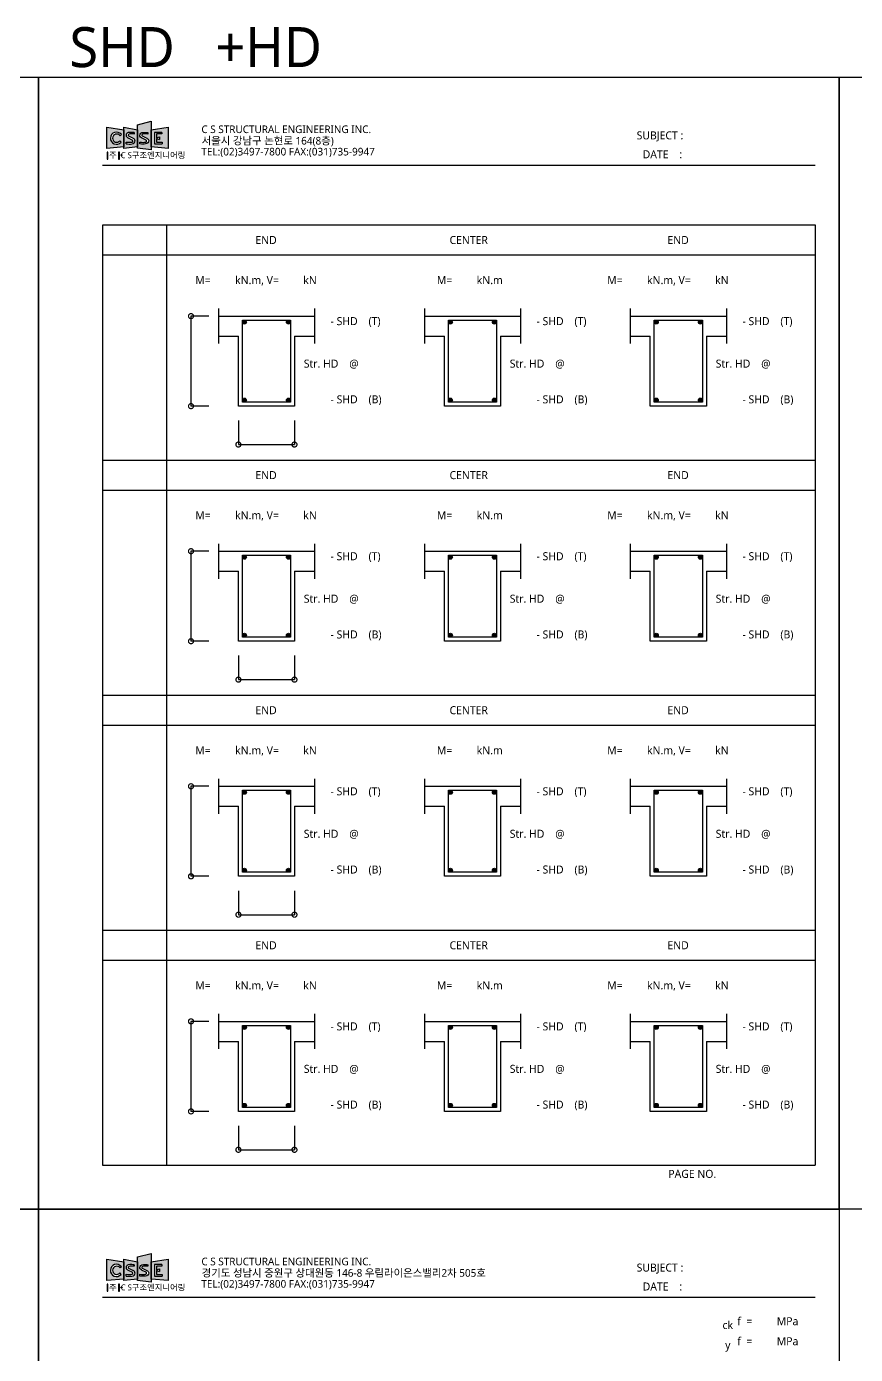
# Model space of a CAD drawing. Extents: x 62919 to 87660, y 70087 to 107139.
# Drawn here: x 70861 to 75003, y 80679 to 87316 of the extents above; entities that cross this region are included whole.
import ezdxf
from ezdxf.enums import TextEntityAlignment as Align

# ---------------------------------------------------------------- set-up
doc = ezdxf.new("R2010")
doc.units = 0
doc.header["$LTSCALE"] = 50
doc.header["$MEASUREMENT"] = 0
doc.header["$PDMODE"] = 3
doc.layers.get('0').update_dxf_attribs({"linetype": 'CONTINUOUS'})
doc.layers.get('DEFPOINTS').update_dxf_attribs({"color": 156, "linetype": 'CONTINUOUS'})
for name, color, linetype in [('2', 2, 'CONTINUOUS'), ('DIM', 7, 'CONTINUOUS'), ('H', 9, 'CONTINUOUS'), ('TEXT', 3, 'CONTINUOUS')]:
    doc.layers.add(name, color=color, linetype=linetype)
doc.styles.add('12', font='malgun.ttf')
doc.styles.get("Standard").update_dxf_attribs({"font": ''})
doc.styles.add('울릉도L', font='malgun.ttf')
doc.styles.get('Standard').set_extended_font_data('Hancom Gothic')
doc.dimstyles.get("Standard").update_dxf_attribs({"dimtxt": 40, "dimasz": 50, "dimexe": 0.18, "dimexo": 0.0625, "dimgap": 20, "dimtad": 1, "dimdec": 0, "dimzin": 0, "dimdsep": 46, "dimtxsty": 'Standard', "dimblk1": 'DOTSMALL', "dimblk2": 'DOTSMALL', "dimsah": 1, "dimcen": 0.09, "dimclrd": 7, "dimclre": 7, "dimclrt": 7, "dimadec": 0, "dimazin": 0, "dimtfac": 1, "dimtdec": 4, "dimtofl": 0, "dimtmove": 0, "dimatfit": 3, "dimldrblk": 'DOTSMALL', "dimfxl": 1, "dimtolj": 1, "dimtzin": 0, "dimarcsym": 0})

# ---------------------------------------------------------------- blocks, each defined once
blk = doc.blocks.new('_DOTSMALL')
at = {"color": 0, "linetype": 'ByBlock', "const_width": 0.5}
blk.add_lwpolyline([(-0.0625, 0, 1), (0.0625, 0, 1)], format="xyb", close=True, dxfattribs=at)
blk = doc.blocks.new('*D11')
at = {"layer": 'DEFPOINTS', "color": 0, "transparency": 16777216}
for p in [(71920.1, 85347.2), (72200.1, 85347.2), (72200.1, 85227.3)]:
    blk.add_point(p, dxfattribs=at)
at = {"layer": 'DIM', "color": 7, "lineweight": -2, "transparency": 16777216}
for p, q in [((71920.1, 85347.1), (71920.1, 85227.1)), ((72200.1, 85347.1), (72200.1, 85227.1)), ((71920.1, 85227.3), (72200.1, 85227.3))]:
    blk.add_line(p, q, dxfattribs=at)
at = {"layer": 'DIM', "color": 7, "lineweight": -2, "transparency": 16777216, "xscale": 50, "yscale": 50, "zscale": 50, "rotation": 180}
blk.add_blockref('_DOTSMALL', (71920.1, 85227.3), dxfattribs=at)
at = {"layer": 'DIM', "color": 7, "lineweight": -2, "transparency": 16777216, "xscale": 50, "yscale": 50, "zscale": 50}
blk.add_blockref('_DOTSMALL', (72200.1, 85227.3), dxfattribs=at)
blk = doc.blocks.new('*D12')
at = {"layer": 'DEFPOINTS', "color": 0, "transparency": 16777216}
for p in [(71683.1, 85869.2), (71773, 85869.2), (71773, 85419.2)]:
    blk.add_point(p, dxfattribs=at)
at = {"layer": 'DIM', "color": 7, "lineweight": -2, "transparency": 16777216}
for p, q in [((71772.9, 85869.2), (71682.9, 85869.2)), ((71683.1, 85419.2), (71683.1, 85869.2)), ((71772.9, 85419.2), (71682.9, 85419.2))]:
    blk.add_line(p, q, dxfattribs=at)
at = {"layer": 'DIM', "color": 7, "lineweight": -2, "transparency": 16777216, "xscale": 50, "yscale": 50, "zscale": 50}
for p, rotation in [((71683.1, 85869.2), 90), ((71683.1, 85419.2), 270)]:
    blk.add_blockref('_DOTSMALL', p, dxfattribs=dict(at, rotation=rotation))
blk = doc.blocks.new('*D13')
at = {"layer": 'DEFPOINTS', "color": 0, "transparency": 16777216}
for p in [(71683.1, 84694.2), (71773, 84694.2), (71773, 84244.2)]:
    blk.add_point(p, dxfattribs=at)
at = {"layer": 'DIM', "color": 7, "lineweight": -2, "transparency": 16777216}
for p, q in [((71772.9, 84694.2), (71682.9, 84694.2)), ((71683.1, 84244.2), (71683.1, 84694.2)), ((71772.9, 84244.2), (71682.9, 84244.2))]:
    blk.add_line(p, q, dxfattribs=at)
at = {"layer": 'DIM', "color": 7, "lineweight": -2, "transparency": 16777216, "xscale": 50, "yscale": 50, "zscale": 50}
for p, rotation in [((71683.1, 84694.2), 90), ((71683.1, 84244.2), 270)]:
    blk.add_blockref('_DOTSMALL', p, dxfattribs=dict(at, rotation=rotation))
blk = doc.blocks.new('*D14')
at = {"layer": 'DEFPOINTS', "color": 0, "transparency": 16777216}
for p in [(71920.1, 84172.2), (72200.1, 84172.2), (72200.1, 84052.3)]:
    blk.add_point(p, dxfattribs=at)
at = {"layer": 'DIM', "color": 7, "lineweight": -2, "transparency": 16777216}
for p, q in [((71920.1, 84172.1), (71920.1, 84052.1)), ((72200.1, 84172.1), (72200.1, 84052.1)), ((71920.1, 84052.3), (72200.1, 84052.3))]:
    blk.add_line(p, q, dxfattribs=at)
at = {"layer": 'DIM', "color": 7, "lineweight": -2, "transparency": 16777216, "xscale": 50, "yscale": 50, "zscale": 50, "rotation": 180}
blk.add_blockref('_DOTSMALL', (71920.1, 84052.3), dxfattribs=at)
at = {"layer": 'DIM', "color": 7, "lineweight": -2, "transparency": 16777216, "xscale": 50, "yscale": 50, "zscale": 50}
blk.add_blockref('_DOTSMALL', (72200.1, 84052.3), dxfattribs=at)
blk = doc.blocks.new('*D15')
at = {"layer": 'DEFPOINTS', "color": 0, "transparency": 16777216}
for p in [(71920.1, 82997.2), (72200.1, 82997.2), (72200.1, 82877.3)]:
    blk.add_point(p, dxfattribs=at)
at = {"layer": 'DIM', "color": 7, "lineweight": -2, "transparency": 16777216}
for p, q in [((71920.1, 82997.1), (71920.1, 82877.1)), ((72200.1, 82997.1), (72200.1, 82877.1)), ((71920.1, 82877.3), (72200.1, 82877.3))]:
    blk.add_line(p, q, dxfattribs=at)
at = {"layer": 'DIM', "color": 7, "lineweight": -2, "transparency": 16777216, "xscale": 50, "yscale": 50, "zscale": 50, "rotation": 180}
blk.add_blockref('_DOTSMALL', (71920.1, 82877.3), dxfattribs=at)
at = {"layer": 'DIM', "color": 7, "lineweight": -2, "transparency": 16777216, "xscale": 50, "yscale": 50, "zscale": 50}
blk.add_blockref('_DOTSMALL', (72200.1, 82877.3), dxfattribs=at)
blk = doc.blocks.new('*D16')
at = {"layer": 'DEFPOINTS', "color": 0, "transparency": 16777216}
for p in [(71920.1, 81822.2), (72200.1, 81822.2), (72200.1, 81702.3)]:
    blk.add_point(p, dxfattribs=at)
at = {"layer": 'DIM', "color": 7, "lineweight": -2, "transparency": 16777216}
for p, q in [((71920.1, 81822.1), (71920.1, 81702.1)), ((72200.1, 81822.1), (72200.1, 81702.1)), ((71920.1, 81702.3), (72200.1, 81702.3))]:
    blk.add_line(p, q, dxfattribs=at)
at = {"layer": 'DIM', "color": 7, "lineweight": -2, "transparency": 16777216, "xscale": 50, "yscale": 50, "zscale": 50, "rotation": 180}
blk.add_blockref('_DOTSMALL', (71920.1, 81702.3), dxfattribs=at)
at = {"layer": 'DIM', "color": 7, "lineweight": -2, "transparency": 16777216, "xscale": 50, "yscale": 50, "zscale": 50}
blk.add_blockref('_DOTSMALL', (72200.1, 81702.3), dxfattribs=at)
blk = doc.blocks.new('*D17')
at = {"layer": 'DEFPOINTS', "color": 0, "transparency": 16777216}
for p in [(71683.1, 82344.2), (71773, 82344.2), (71773, 81894.2)]:
    blk.add_point(p, dxfattribs=at)
at = {"layer": 'DIM', "color": 7, "lineweight": -2, "transparency": 16777216}
for p, q in [((71772.9, 82344.2), (71682.9, 82344.2)), ((71683.1, 81894.2), (71683.1, 82344.2)), ((71772.9, 81894.2), (71682.9, 81894.2))]:
    blk.add_line(p, q, dxfattribs=at)
at = {"layer": 'DIM', "color": 7, "lineweight": -2, "transparency": 16777216, "xscale": 50, "yscale": 50, "zscale": 50}
for p, rotation in [((71683.1, 82344.2), 90), ((71683.1, 81894.2), 270)]:
    blk.add_blockref('_DOTSMALL', p, dxfattribs=dict(at, rotation=rotation))
blk = doc.blocks.new('*D18')
at = {"layer": 'DEFPOINTS', "color": 0, "transparency": 16777216}
for p in [(71683.1, 83519.2), (71773, 83519.2), (71773, 83069.2)]:
    blk.add_point(p, dxfattribs=at)
at = {"layer": 'DIM', "color": 7, "lineweight": -2, "transparency": 16777216}
for p, q in [((71772.9, 83519.2), (71682.9, 83519.2)), ((71683.1, 83069.2), (71683.1, 83519.2)), ((71772.9, 83069.2), (71682.9, 83069.2))]:
    blk.add_line(p, q, dxfattribs=at)
at = {"layer": 'DIM', "color": 7, "lineweight": -2, "transparency": 16777216, "xscale": 50, "yscale": 50, "zscale": 50}
for p, rotation in [((71683.1, 83519.2), 90), ((71683.1, 83069.2), 270)]:
    blk.add_blockref('_DOTSMALL', p, dxfattribs=dict(at, rotation=rotation))

msp = doc.modelspace()

# ---------------------------------------------------------------- hatches: boundary and pattern name
h = msp.add_hatch(color=256)
h.paths.add_polyline_path([(71347.2, 86800.9), (71262.5, 86814), (71262.5, 86707.3), (71347.2, 86715.2)])
h.paths.add_polyline_path([(71335, 86776.9, 2.814949), (71333.8, 86738.5), (71327.9, 86745.9, -2.948244), (71328.5, 86770.9)], flags=16)
h = msp.add_hatch(color=156)
h.paths.add_polyline_path([(71415.7, 86800.9), (71347.2, 86814), (71347.2, 86707.3), (71415.7, 86715.2)])
h.paths.add_polyline_path([(71387.7, 86729.7, 0.375196), (71403.3, 86746.3, 0.23206), (71394.7, 86757.9), (71371.3, 86769.9, -0.621378), (71372.3, 86778.5, -0.086582), (71381.1, 86780.2, -0.013881), (71399.4, 86779.4), (71399.4, 86786.9, 0.011548), (71376.7, 86787.6, 0.168477), (71363.3, 86782.9, 0.234186), (71358.8, 86773.9, 0.000003), (71358.8, 86773.9, 0.004726), (71358.8, 86773.6, 0.255382), (71362.5, 86764.4, 0.06014), (71371.4, 86757.9), (71389.8, 86749, -0.288527), (71392.7, 86744.5, -0.348562), (71388.6, 86738.9, -0.069121), (71375.3, 86737.8, -0.055516), (71359.5, 86739.2), (71359.5, 86730.1, 0.049399)], flags=16)
h = msp.add_hatch(color=256)
h.paths.add_polyline_path([(71484.5, 86843.4), (71415.7, 86825.7), (71415.7, 86708.2), (71484.5, 86700.3)])
h.paths.add_polyline_path([(71467.9, 86786.9), (71467.9, 86779.4, 0.013881), (71449.6, 86780.2, 0.08874), (71440.6, 86778.4, 0.605403), (71439.8, 86769.9), (71463.1, 86757.9, -0.23219), (71471.8, 86746.3, -0.384597), (71455.6, 86729.7, -0.048404), (71428, 86730.1), (71428, 86739.2, 0.055516), (71443.8, 86737.8, 0.069121), (71457.1, 86738.9, 0.348562), (71461.1, 86744.5, 0.283388), (71458.4, 86749), (71439.8, 86757.9, -0.06014), (71430.9, 86764.4, -0.255382), (71427.3, 86773.6, -0.23918), (71431.8, 86782.9, -0.17187), (71445.5, 86787.6, -0.011402)], flags=16)
h = msp.add_hatch(color=156)
h.paths.add_polyline_path([(71569.8, 86707.3), (71569.8, 86814), (71484.5, 86800.9), (71484.5, 86715.2)])
h.paths.add_polyline_path([(71501.1, 86730.2), (71501.1, 86787.4), (71537.7, 86787.4), (71537.7, 86780.4), (71509.9, 86780.4), (71509.9, 86760.6), (71526.2, 86765.5), (71526.2, 86752.6), (71509.9, 86757.6), (71509.9, 86738.5), (71539.6, 86738.5), (71539.6, 86730.2)], flags=16)
h = msp.add_hatch(color=256)
h.paths.add_polyline_path([(71484.5, 81184.3), (71415.7, 81166.6), (71415.7, 81049.1), (71484.5, 81041.3)])
h.paths.add_polyline_path([(71467.9, 81127.9), (71467.9, 81120.3, 0.013881), (71449.6, 81121.1, 0.08874), (71440.6, 81119.3, 0.605403), (71439.8, 81110.9), (71463.1, 81098.9, -0.23219), (71471.8, 81087.2, -0.384597), (71455.6, 81070.6, -0.048404), (71428, 81071.1), (71428, 81080.2, 0.055516), (71443.8, 81078.8, 0.069121), (71457.1, 81079.9, 0.348562), (71461.1, 81085.5, 0.283388), (71458.4, 81089.9), (71439.8, 81098.9, -0.06014), (71430.9, 81105.4, -0.255382), (71427.3, 81114.6, -0.23918), (71431.8, 81123.9, -0.17187), (71445.5, 81128.5, -0.011402)], flags=16)
h = msp.add_hatch(color=256)
h.paths.add_polyline_path([(71347.2, 81141.9), (71262.5, 81154.9), (71262.5, 81048.2), (71347.2, 81056.2)])
h.paths.add_polyline_path([(71335, 81117.8, 2.814949), (71333.8, 81079.4), (71327.9, 81086.9, -2.948244), (71328.5, 81111.9)], flags=16)
h = msp.add_hatch(color=156)
h.paths.add_polyline_path([(71415.7, 81141.9), (71347.2, 81154.9), (71347.2, 81048.2), (71415.7, 81056.2)])
h.paths.add_polyline_path([(71387.7, 81070.7, 0.375196), (71403.3, 81087.2, 0.23206), (71394.7, 81098.8), (71371.3, 81110.9, -0.621378), (71372.3, 81119.4, -0.086582), (71381.1, 81121.1, -0.013881), (71399.4, 81120.3), (71399.4, 81127.9, 0.011548), (71376.7, 81128.5, 0.168477), (71363.3, 81123.9, 0.234186), (71358.8, 81114.8, 0.000003), (71358.8, 81114.8, 0.004726), (71358.8, 81114.6, 0.255382), (71362.5, 81105.4, 0.06014), (71371.4, 81098.9), (71389.8, 81090, -0.288527), (71392.7, 81085.5, -0.348562), (71388.6, 81079.9, -0.069121), (71375.3, 81078.8, -0.055516), (71359.5, 81080.2), (71359.5, 81071.1, 0.049399)], flags=16)
h = msp.add_hatch(color=156)
h.paths.add_polyline_path([(71569.8, 81048.2), (71569.8, 81154.9), (71484.5, 81141.9), (71484.5, 81056.2)])
h.paths.add_polyline_path([(71501.1, 81071.2), (71501.1, 81128.4), (71537.7, 81128.4), (71537.7, 81121.3), (71509.9, 81121.3), (71509.9, 81101.5), (71526.2, 81106.5), (71526.2, 81093.6), (71509.9, 81098.5), (71509.9, 81079.4), (71539.6, 81079.4), (71539.6, 81071.2)], flags=16)
at = {"layer": 'TEXT'}
for points in [[(71268, 86689.3), (71263.8, 86689.3), (71263.8, 86654.4), (71268, 86654.4)], [(71325.1, 86689.3), (71321, 86689.3), (71321, 86654.4), (71325.1, 86654.4)], [(71268, 81030.3), (71263.8, 81030.3), (71263.8, 80995.4), (71268, 80995.4)], [(71325.1, 81030.3), (71321, 81030.3), (71321, 80995.4), (71325.1, 80995.4)]]:
    msp.add_hatch(color=256, dxfattribs=at).paths.add_polyline_path(points)
h = msp.add_hatch(color=256, dxfattribs=at)
edge = h.paths.add_edge_path()
edge.add_arc((71335.9, 86673.7), 2.96, 0, 360)
h = msp.add_hatch(color=256, dxfattribs=at)
edge = h.paths.add_edge_path()
edge.add_arc((71335.9, 81014.7), 2.96, 0, 360)

# ---------------------------------------------------------------- linework, layer by layer
for p, q in [((71335, 86776.9), (71328.5, 86770.9)), ((71371.3, 86769.9), (71394.7, 86757.9)), ((71389.8, 86749), (71371.4, 86757.9)), ((71399.4, 86786.9), (71399.4, 86779.4)), ((71467.9, 86786.9), (71467.9, 86779.4)), ((71537.7, 86787.4), (71501.1, 86787.4)), ((71501.1, 86787.4), (71501.1, 86730.2)), ((71537.7, 86780.4), (71509.9, 86780.4)), ((71509.9, 86780.4), (71509.9, 86760.6)), ((71509.9, 86760.6), (71526.2, 86765.5)), ((71509.9, 86757.6), (71526.2, 86752.6)), ((71509.9, 86757.6), (71509.9, 86738.5)), ((71526.2, 86765.5), (71526.2, 86752.6)), ((71537.7, 86787.4), (71537.7, 86780.4)), ((71333.8, 86738.5), (71327.9, 86745.9)), ((71359.5, 86730.1), (71359.5, 86739.2)), ((71501.1, 86730.2), (71539.6, 86730.2)), ((71509.9, 86738.5), (71539.6, 86738.5)), ((71539.6, 86738.5), (71539.6, 86730.2)), ((71241.4, 86624), (74801.4, 86624)), ((71242.7, 86324.9), (74802.7, 86324.9)), ((71242.7, 81624.9), (71242.7, 86324.9)), ((71562.7, 81624.9), (71562.7, 86324.9)), ((74802.7, 86324.9), (74802.7, 81624.9)), ((71242.7, 86174.9), (74802.7, 86174.9)), ((71820.1, 85869.2), (72300.1, 85869.2)), ((72849.2, 85869.2), (73329.2, 85869.2)), ((73878.3, 85869.2), (74358.3, 85869.2)), ((71820.1, 85769.2), (71920.1, 85769.2)), ((71920.1, 85419.2), (71920.1, 85769.2)), ((72200.1, 85769.2), (72300.1, 85769.2)), ((72200.1, 85769.2), (72200.1, 85419.2)), ((72849.2, 85769.2), (72949.2, 85769.2)), ((72949.2, 85419.2), (72949.2, 85769.2)), ((73229.2, 85769.2), (73329.2, 85769.2)), ((73229.2, 85769.2), (73229.2, 85419.2)), ((73878.3, 85769.2), (73978.3, 85769.2)), ((73978.3, 85419.2), (73978.3, 85769.2)), ((74258.3, 85769.2), (74258.3, 85419.2)), ((74258.3, 85769.2), (74358.3, 85769.2)), ((72200.1, 85419.2), (71920.1, 85419.2)), ((73229.2, 85419.2), (72949.2, 85419.2)), ((74258.3, 85419.2), (73978.3, 85419.2)), ((71242.7, 85149.9), (74802.7, 85149.9)), ((71242.7, 84999.9), (74802.7, 84999.9)), ((71820.1, 84694.2), (72300.1, 84694.2)), ((72849.2, 84694.2), (73329.2, 84694.2)), ((73878.3, 84694.2), (74358.3, 84694.2)), ((71820.1, 84594.2), (71920.1, 84594.2)), ((71920.1, 84244.2), (71920.1, 84594.2)), ((72200.1, 84594.2), (72300.1, 84594.2)), ((72200.1, 84594.2), (72200.1, 84244.2)), ((72849.2, 84594.2), (72949.2, 84594.2)), ((72949.2, 84244.2), (72949.2, 84594.2)), ((73229.2, 84594.2), (73329.2, 84594.2)), ((73229.2, 84594.2), (73229.2, 84244.2)), ((73878.3, 84594.2), (73978.3, 84594.2)), ((73978.3, 84244.2), (73978.3, 84594.2)), ((74258.3, 84594.2), (74258.3, 84244.2)), ((74258.3, 84594.2), (74358.3, 84594.2)), ((72200.1, 84244.2), (71920.1, 84244.2)), ((73229.2, 84244.2), (72949.2, 84244.2)), ((74258.3, 84244.2), (73978.3, 84244.2)), ((71242.7, 83974.9), (74802.7, 83974.9)), ((71242.7, 83824.9), (74802.7, 83824.9)), ((71820.1, 83519.2), (72300.1, 83519.2)), ((72849.2, 83519.2), (73329.2, 83519.2)), ((73878.3, 83519.2), (74358.3, 83519.2)), ((71820.1, 83419.2), (71920.1, 83419.2)), ((71920.1, 83069.2), (71920.1, 83419.2)), ((72200.1, 83419.2), (72300.1, 83419.2)), ((72200.1, 83419.2), (72200.1, 83069.2)), ((72849.2, 83419.2), (72949.2, 83419.2)), ((72949.2, 83069.2), (72949.2, 83419.2)), ((73229.2, 83419.2), (73329.2, 83419.2)), ((73229.2, 83419.2), (73229.2, 83069.2)), ((73878.3, 83419.2), (73978.3, 83419.2)), ((73978.3, 83069.2), (73978.3, 83419.2)), ((74258.3, 83419.2), (74258.3, 83069.2)), ((74258.3, 83419.2), (74358.3, 83419.2)), ((72200.1, 83069.2), (71920.1, 83069.2)), ((73229.2, 83069.2), (72949.2, 83069.2)), ((74258.3, 83069.2), (73978.3, 83069.2)), ((71242.7, 82799.9), (74802.7, 82799.9)), ((71242.7, 82649.9), (74802.7, 82649.9)), ((71820.1, 82344.2), (72300.1, 82344.2)), ((72849.2, 82344.2), (73329.2, 82344.2)), ((73878.3, 82344.2), (74358.3, 82344.2)), ((71820.1, 82244.2), (71920.1, 82244.2)), ((71920.1, 81894.2), (71920.1, 82244.2)), ((72200.1, 82244.2), (72200.1, 81894.2)), ((72200.1, 82244.2), (72300.1, 82244.2)), ((72849.2, 82244.2), (72949.2, 82244.2)), ((72949.2, 81894.2), (72949.2, 82244.2)), ((73229.2, 82244.2), (73329.2, 82244.2)), ((73229.2, 82244.2), (73229.2, 81894.2)), ((73878.3, 82244.2), (73978.3, 82244.2)), ((73978.3, 81894.2), (73978.3, 82244.2)), ((74258.3, 82244.2), (74258.3, 81894.2)), ((74258.3, 82244.2), (74358.3, 82244.2)), ((72200.1, 81894.2), (71920.1, 81894.2)), ((73229.2, 81894.2), (72949.2, 81894.2)), ((74258.3, 81894.2), (73978.3, 81894.2)), ((74801.4, 81624), (71241.4, 81624)), ((71335, 81117.8), (71328.5, 81111.9)), ((71371.3, 81110.9), (71394.7, 81098.8)), ((71399.4, 81127.9), (71399.4, 81120.3)), ((71467.9, 81127.9), (71467.9, 81120.3)), ((71537.7, 81128.4), (71501.1, 81128.4)), ((71501.1, 81128.4), (71501.1, 81071.2)), ((71537.7, 81121.3), (71509.9, 81121.3)), ((71509.9, 81121.3), (71509.9, 81101.5)), ((71509.9, 81101.5), (71526.2, 81106.5)), ((71526.2, 81106.5), (71526.2, 81093.6)), ((71537.7, 81128.4), (71537.7, 81121.3)), ((71333.8, 81079.4), (71327.9, 81086.9)), ((71359.5, 81071.1), (71359.5, 81080.2)), ((71389.8, 81090), (71371.4, 81098.9)), ((71501.1, 81071.2), (71539.6, 81071.2)), ((71509.9, 81098.5), (71526.2, 81093.6)), ((71509.9, 81098.5), (71509.9, 81079.4)), ((71509.9, 81079.4), (71539.6, 81079.4)), ((71539.6, 81079.4), (71539.6, 81071.2)), ((71241.4, 80964.9), (74801.4, 80964.9))]:
    msp.add_line(p, q)
for points in [[(71262.5, 86707.3), (71262.5, 86814), (71347.2, 86800.9), (71347.2, 86715.2)], [(71347.2, 86707.3), (71347.2, 86814), (71415.7, 86800.9), (71415.7, 86715.2)], [(71415.7, 86708.2), (71415.7, 86825.7), (71484.5, 86843.4), (71484.5, 86700.3)], [(71484.5, 86715.2), (71484.5, 86800.9), (71569.8, 86814), (71569.8, 86707.3)], [(71415.7, 81049.1), (71415.7, 81166.6), (71484.5, 81184.3), (71484.5, 81041.3)], [(71262.5, 81048.2), (71262.5, 81154.9), (71347.2, 81141.9), (71347.2, 81056.2)], [(71347.2, 81048.2), (71347.2, 81154.9), (71415.7, 81141.9), (71415.7, 81056.2)], [(71484.5, 81056.2), (71484.5, 81141.9), (71569.8, 81154.9), (71569.8, 81048.2)]]:
    msp.add_lwpolyline(points, close=True)
for points in [[(71467.9, 86779.4, 0.013881), (71449.6, 86780.2, 0.086582), (71440.8, 86778.5, 0.621378), (71439.8, 86769.9), (71463.1, 86757.9, -0.23206), (71471.8, 86746.3, -0.375196), (71456.2, 86729.7, -0.049399), (71428, 86730.1), (71428, 86739.2, 0.055516), (71443.8, 86737.8, 0.069121), (71457.1, 86738.9, 0.348562), (71461.1, 86744.5, 0.288527), (71458.3, 86749), (71439.8, 86757.9, -0.06014), (71430.9, 86764.4, -0.255382), (71427.3, 86773.6, -0.23918), (71431.8, 86782.9, -0.168477), (71445.2, 86787.6, -0.011548), (71467.9, 86786.9)], [(71467.9, 81120.3, 0.013881), (71449.6, 81121.1, 0.086582), (71440.8, 81119.4, 0.621378), (71439.8, 81110.9), (71463.1, 81098.8, -0.23206), (71471.8, 81087.2, -0.375196), (71456.2, 81070.7, -0.049399), (71428, 81071.1), (71428, 81080.2, 0.055516), (71443.8, 81078.8, 0.069121), (71457.1, 81079.9, 0.348562), (71461.1, 81085.5, 0.288527), (71458.3, 81090), (71439.8, 81098.9, -0.06014), (71430.9, 81105.4, -0.255382), (71427.3, 81114.6, -0.23918), (71431.8, 81123.9, -0.168477), (71445.2, 81128.5, -0.011548), (71467.9, 81127.9)]]:
    msp.add_lwpolyline(points, format="xyb")
for centre, radius in [((71950.1, 85839.2), 10), ((71950.1, 85839.2), 7), ((71950.1, 85839.2), 4), ((71950.1, 85839.2), 1), ((72170.1, 85839.2), 10), ((72170.1, 85839.2), 7), ((72170.1, 85839.2), 4), ((72170.1, 85839.2), 1), ((72979.2, 85839.2), 10), ((72979.2, 85839.2), 7), ((72979.2, 85839.2), 4), ((72979.2, 85839.2), 1), ((73199.2, 85839.2), 10), ((73199.2, 85839.2), 7), ((73199.2, 85839.2), 4), ((73199.2, 85839.2), 1), ((74008.3, 85839.2), 10), ((74008.3, 85839.2), 7), ((74008.3, 85839.2), 4), ((74008.3, 85839.2), 1), ((74228.3, 85839.2), 10), ((74228.3, 85839.2), 7), ((74228.3, 85839.2), 4), ((74228.3, 85839.2), 1), ((71950.1, 85449.2), 10), ((71950.1, 85449.2), 7), ((71950.1, 85449.2), 4), ((71950.1, 85449.2), 1), ((72170.1, 85449.2), 10), ((72170.1, 85449.2), 7), ((72170.1, 85449.2), 4), ((72170.1, 85449.2), 1), ((72979.2, 85449.2), 10), ((72979.2, 85449.2), 7), ((72979.2, 85449.2), 4), ((72979.2, 85449.2), 1), ((73199.2, 85449.2), 10), ((73199.2, 85449.2), 7), ((73199.2, 85449.2), 4), ((73199.2, 85449.2), 1), ((74008.3, 85449.2), 10), ((74008.3, 85449.2), 7), ((74008.3, 85449.2), 4), ((74008.3, 85449.2), 1), ((74228.3, 85449.2), 10), ((74228.3, 85449.2), 7), ((74228.3, 85449.2), 4), ((74228.3, 85449.2), 1), ((71950.1, 84664.2), 10), ((71950.1, 84664.2), 7), ((71950.1, 84664.2), 4), ((71950.1, 84664.2), 1), ((72170.1, 84664.2), 10), ((72170.1, 84664.2), 7), ((72170.1, 84664.2), 4), ((72170.1, 84664.2), 1), ((72979.2, 84664.2), 10), ((72979.2, 84664.2), 7), ((72979.2, 84664.2), 4), ((72979.2, 84664.2), 1), ((73199.2, 84664.2), 10), ((73199.2, 84664.2), 7), ((73199.2, 84664.2), 4), ((73199.2, 84664.2), 1), ((74008.3, 84664.2), 10), ((74008.3, 84664.2), 7), ((74008.3, 84664.2), 4), ((74008.3, 84664.2), 1), ((74228.3, 84664.2), 10), ((74228.3, 84664.2), 7), ((74228.3, 84664.2), 4), ((74228.3, 84664.2), 1), ((71950.1, 84274.2), 10), ((71950.1, 84274.2), 7), ((71950.1, 84274.2), 4), ((71950.1, 84274.2), 1), ((72170.1, 84274.2), 10), ((72170.1, 84274.2), 7), ((72170.1, 84274.2), 4), ((72170.1, 84274.2), 1), ((72979.2, 84274.2), 10), ((72979.2, 84274.2), 7), ((72979.2, 84274.2), 4), ((72979.2, 84274.2), 1), ((73199.2, 84274.2), 10), ((73199.2, 84274.2), 7), ((73199.2, 84274.2), 4), ((73199.2, 84274.2), 1), ((74008.3, 84274.2), 10), ((74008.3, 84274.2), 7), ((74008.3, 84274.2), 4), ((74008.3, 84274.2), 1), ((74228.3, 84274.2), 10), ((74228.3, 84274.2), 7), ((74228.3, 84274.2), 4), ((74228.3, 84274.2), 1), ((71950.1, 83489.2), 10), ((71950.1, 83489.2), 7), ((72170.1, 83489.2), 10), ((72170.1, 83489.2), 7), ((72979.2, 83489.2), 10), ((72979.2, 83489.2), 7), ((73199.2, 83489.2), 10), ((73199.2, 83489.2), 7), ((74008.3, 83489.2), 10), ((74008.3, 83489.2), 7), ((74228.3, 83489.2), 10), ((74228.3, 83489.2), 7), ((71950.1, 83489.2), 4), ((71950.1, 83489.2), 1), ((72170.1, 83489.2), 4), ((72170.1, 83489.2), 1), ((72979.2, 83489.2), 4), ((72979.2, 83489.2), 1), ((73199.2, 83489.2), 4), ((73199.2, 83489.2), 1), ((74008.3, 83489.2), 4), ((74008.3, 83489.2), 1), ((74228.3, 83489.2), 4), ((74228.3, 83489.2), 1), ((71950.1, 83099.2), 10), ((71950.1, 83099.2), 7), ((71950.1, 83099.2), 4), ((71950.1, 83099.2), 1), ((72170.1, 83099.2), 10), ((72170.1, 83099.2), 7), ((72170.1, 83099.2), 4), ((72170.1, 83099.2), 1), ((72979.2, 83099.2), 10), ((72979.2, 83099.2), 7), ((72979.2, 83099.2), 4), ((72979.2, 83099.2), 1), ((73199.2, 83099.2), 10), ((73199.2, 83099.2), 7), ((73199.2, 83099.2), 4), ((73199.2, 83099.2), 1), ((74008.3, 83099.2), 10), ((74008.3, 83099.2), 7), ((74008.3, 83099.2), 4), ((74008.3, 83099.2), 1), ((74228.3, 83099.2), 10), ((74228.3, 83099.2), 7), ((74228.3, 83099.2), 4), ((74228.3, 83099.2), 1), ((71950.1, 82314.2), 10), ((71950.1, 82314.2), 7), ((71950.1, 82314.2), 4), ((71950.1, 82314.2), 1), ((72170.1, 82314.2), 10), ((72170.1, 82314.2), 7), ((72170.1, 82314.2), 4), ((72170.1, 82314.2), 1), ((72979.2, 82314.2), 10), ((72979.2, 82314.2), 7), ((72979.2, 82314.2), 4), ((72979.2, 82314.2), 1), ((73199.2, 82314.2), 10), ((73199.2, 82314.2), 7), ((73199.2, 82314.2), 4), ((73199.2, 82314.2), 1), ((74008.3, 82314.2), 10), ((74008.3, 82314.2), 7), ((74008.3, 82314.2), 4), ((74008.3, 82314.2), 1), ((74228.3, 82314.2), 10), ((74228.3, 82314.2), 7), ((74228.3, 82314.2), 4), ((74228.3, 82314.2), 1), ((71950.1, 81924.2), 10), ((71950.1, 81924.2), 7), ((71950.1, 81924.2), 4), ((71950.1, 81924.2), 1), ((72170.1, 81924.2), 10), ((72170.1, 81924.2), 7), ((72170.1, 81924.2), 4), ((72170.1, 81924.2), 1), ((72979.2, 81924.2), 10), ((72979.2, 81924.2), 7), ((72979.2, 81924.2), 4), ((72979.2, 81924.2), 1), ((73199.2, 81924.2), 10), ((73199.2, 81924.2), 7), ((73199.2, 81924.2), 4), ((73199.2, 81924.2), 1), ((74008.3, 81924.2), 10), ((74008.3, 81924.2), 7), ((74008.3, 81924.2), 4), ((74008.3, 81924.2), 1), ((74228.3, 81924.2), 10), ((74228.3, 81924.2), 7), ((74228.3, 81924.2), 4), ((74228.3, 81924.2), 1)]:
    msp.add_circle(centre, radius)
for centre, radius, start, end in [((71310.8, 86758.4), 30.5, 37.29937, 319.06981), ((71311.9, 86758.8), 20.6, 36.03537, 321.09072), ((71369, 86772.4), 10.3, 172.99426, 230.29875), ((71370.2, 86773.9), 11.4, 127.2778, 181.08309), ((71394, 86798.1), 46.1, 226.83244, 240.59882), ((71376.7, 86765.9), 21.7, 90, 128.25279), ((71373.9, 86773.9), 4.81, 109.81981, 237.24337), ((71381.6, 86754.1), 26, 91.11075, 110.90444), ((71373.6, 86297.3), 490.3, 86.99244, 89.63885), ((71376, 86451), 329.3, 85.93764, 89.11884), ((71387.7, 86744.5), 5, 0.42605, 64.80323), ((71387.1, 86743.3), 16.4, 10.46046, 62.71974), ((71373.7, 86809.8), 72, 258.60252, 271.31276), ((71375.6, 86872.4), 143.2, 263.51605, 274.82835), ((71378.1, 86786.2), 48.4, 266.76758, 282.58386), ((71386, 86746.9), 17.3, 275.65598, 357.91951), ((71387.1, 86744.3), 5.56, 285.94915, 2.8156), ((71310.8, 81099.4), 30.5, 37.29937, 319.06981), ((71311.9, 81099.8), 20.6, 36.03537, 321.09072), ((71369, 81113.3), 10.3, 172.99426, 230.29875), ((71370.2, 81114.8), 11.4, 127.2778, 181.08309), ((71394, 81139), 46.1, 226.83244, 240.59882), ((71376.7, 81106.8), 21.7, 90, 128.25279), ((71373.9, 81114.9), 4.81, 109.81981, 237.24337), ((71381.6, 81095.1), 26, 91.11075, 110.90444), ((71373.6, 80638.2), 490.3, 86.99244, 89.63885), ((71376, 80791.9), 329.3, 85.93764, 89.11884), ((71373.7, 81150.8), 72, 258.60252, 271.31276), ((71375.6, 81213.3), 143.2, 263.51605, 274.82835), ((71378.1, 81127.1), 48.4, 266.76758, 282.58386), ((71386, 81087.9), 17.3, 275.65598, 357.91951), ((71387.1, 81085.2), 5.56, 285.94915, 2.8156), ((71387.7, 81085.5), 5, 0.42605, 64.80323), ((71387.1, 81084.3), 16.4, 10.46046, 62.71974)]:
    msp.add_arc(centre, radius, start, end)
at = {"layer": '2'}
for points in [[(71940.1, 85849.2), (72180.1, 85849.2), (72180.1, 85439.2), (71940.1, 85439.2)], [(72969.2, 85849.2), (73209.2, 85849.2), (73209.2, 85439.2), (72969.2, 85439.2)], [(73998.3, 85849.2), (74238.3, 85849.2), (74238.3, 85439.2), (73998.3, 85439.2)], [(71940.1, 84674.2), (72180.1, 84674.2), (72180.1, 84264.2), (71940.1, 84264.2)], [(72969.2, 84674.2), (73209.2, 84674.2), (73209.2, 84264.2), (72969.2, 84264.2)], [(73998.3, 84674.2), (74238.3, 84674.2), (74238.3, 84264.2), (73998.3, 84264.2)], [(71940.1, 83499.2), (72180.1, 83499.2), (72180.1, 83089.2), (71940.1, 83089.2)], [(72969.2, 83499.2), (73209.2, 83499.2), (73209.2, 83089.2), (72969.2, 83089.2)], [(73998.3, 83499.2), (74238.3, 83499.2), (74238.3, 83089.2), (73998.3, 83089.2)], [(71940.1, 82324.2), (72180.1, 82324.2), (72180.1, 81914.2), (71940.1, 81914.2)], [(72969.2, 82324.2), (73209.2, 82324.2), (73209.2, 81914.2), (72969.2, 81914.2)], [(73998.3, 82324.2), (74238.3, 82324.2), (74238.3, 81914.2), (73998.3, 81914.2)]]:
    msp.add_lwpolyline(points, close=True, dxfattribs=at)
at = {"layer": 'DEFPOINTS'}
for points in [[(66920, 87064), (70921.4, 87064), (70921.4, 81404.9), (66920, 81404.9)], [(70921.4, 87064), (74922.7, 87064), (74922.7, 81404.9), (70921.4, 81404.9)], [(74922.7, 87064), (78924.1, 87064), (78924.1, 81404.9), (74922.7, 81404.9)], [(66920, 81404.9), (70921.4, 81404.9), (70921.4, 75745.9), (66920, 75745.9)], [(70921.4, 81404.9), (74922.7, 81404.9), (74922.7, 75745.9), (70921.4, 75745.9)]]:
    msp.add_lwpolyline(points, close=True, dxfattribs=at)
at = {"layer": 'H'}
for p, q in [((71820.1, 85906.7), (71820.1, 85731.7)), ((72300.1, 85906.7), (72300.1, 85731.7)), ((72849.2, 85906.7), (72849.2, 85731.7)), ((73329.2, 85906.7), (73329.2, 85731.7)), ((73878.3, 85906.7), (73878.3, 85731.7)), ((74358.3, 85906.7), (74358.3, 85731.7)), ((71820.1, 84731.7), (71820.1, 84556.7)), ((72300.1, 84731.7), (72300.1, 84556.7)), ((72849.2, 84731.7), (72849.2, 84556.7)), ((73329.2, 84731.7), (73329.2, 84556.7)), ((73878.3, 84731.7), (73878.3, 84556.7)), ((74358.3, 84731.7), (74358.3, 84556.7)), ((71820.1, 83556.7), (71820.1, 83381.7)), ((72300.1, 83556.7), (72300.1, 83381.7)), ((72849.2, 83556.7), (72849.2, 83381.7)), ((73329.2, 83556.7), (73329.2, 83381.7)), ((73878.3, 83556.7), (73878.3, 83381.7)), ((74358.3, 83556.7), (74358.3, 83381.7)), ((71820.1, 82381.7), (71820.1, 82206.7)), ((72300.1, 82381.7), (72300.1, 82206.7)), ((72849.2, 82381.7), (72849.2, 82206.7)), ((73329.2, 82381.7), (73329.2, 82206.7)), ((73878.3, 82381.7), (73878.3, 82206.7)), ((74358.3, 82381.7), (74358.3, 82206.7))]:
    msp.add_line(p, q, dxfattribs=at)
at = {"layer": 'TEXT'}
for points in [[(71268, 86689.3), (71263.8, 86689.3), (71263.8, 86654.4), (71268, 86654.4)], [(71325.1, 86689.3), (71321, 86689.3), (71321, 86654.4), (71325.1, 86654.4)], [(71268, 81030.3), (71263.8, 81030.3), (71263.8, 80995.4), (71268, 80995.4)], [(71325.1, 81030.3), (71321, 81030.3), (71321, 80995.4), (71325.1, 80995.4)]]:
    msp.add_lwpolyline(points, close=True, dxfattribs=at)
for centre in [(71335.9, 86673.7), (71335.9, 81014.7)]:
    msp.add_circle(centre, 2.96, dxfattribs=at)

# ---------------------------------------------------------------- texts
for s, height, style, p in [('SHD   +HD   ', 200, '울릉도L', (71075.9, 87113.7)), ('C S STRUCTURAL ENGINEERING INC.', 38.108, '12', (71735.1, 86784.1)), ('서울시 강남구 논현로 164(8층)', 38.108, '12', (71736.3, 86726.8)), ('SUBJECT : ', 40, '12', (73910, 86752.6)), ('주  C S구조엔지니어링', 29.633, '12', (71273.7, 86658.7)), ('TEL:(02)3497-7800 FAX:(031)735-9947', 38.108, '12', (71734.9, 86672.2)), ('   DATE    : ', 40, '12', (73899.5, 86658)), ('END', 40, '12', (72004.9, 86229.5)), ('CENTER', 40, '12', (72975, 86229.5)), ('END', 40, '12', (74064, 86229.5)), ('M=         kN.m, V=         kN', 40, '12', (71704.6, 86029.1)), ('M=         kN.m', 40, '12', (72911.8, 86029.1)), ('M=         kN.m, V=         kN', 40, '12', (73762.9, 86029.1)), (' - SHD    (T)', 40, '12', (72366.9, 85824.1)), (' - SHD    (T)', 40, '12', (73396, 85824.1)), (' - SHD    (T)', 40, '12', (74425.1, 85824.1)), ('Str. HD    @', 40, '12', (72246.7, 85611.8)), ('Str. HD    @', 40, '12', (73275.9, 85611.8)), ('Str. HD    @', 40, '12', (74305, 85611.8)), (' - SHD    (B)', 40, '12', (72366.9, 85433.2)), (' - SHD    (B)', 40, '12', (73396, 85433.2)), (' - SHD    (B)', 40, '12', (74425.1, 85433.2)), ('END', 40, '12', (72004.9, 85054.5)), ('CENTER', 40, '12', (72975, 85054.5)), ('END', 40, '12', (74064, 85054.5)), ('M=         kN.m, V=         kN', 40, '12', (71704.6, 84854.1)), ('M=         kN.m', 40, '12', (72911.8, 84854.1)), ('M=         kN.m, V=         kN', 40, '12', (73762.9, 84854.1)), (' - SHD    (T)', 40, '12', (72366.9, 84649.1)), (' - SHD    (T)', 40, '12', (73396, 84649.1)), (' - SHD    (T)', 40, '12', (74425.1, 84649.1)), ('Str. HD    @', 40, '12', (72246.7, 84436.8)), ('Str. HD    @', 40, '12', (73275.9, 84436.8)), ('Str. HD    @', 40, '12', (74305, 84436.8)), (' - SHD    (B)', 40, '12', (72366.9, 84258.2)), (' - SHD    (B)', 40, '12', (73396, 84258.2)), (' - SHD    (B)', 40, '12', (74425.1, 84258.2)), ('END', 40, '12', (72004.9, 83879.5)), ('CENTER', 40, '12', (72975, 83879.5)), ('END', 40, '12', (74064, 83879.5)), ('M=         kN.m, V=         kN', 40, '12', (71704.6, 83679.1)), ('M=         kN.m', 40, '12', (72911.8, 83679.1)), ('M=         kN.m, V=         kN', 40, '12', (73762.9, 83679.1)), (' - SHD    (T)', 40, '12', (72366.9, 83474.1)), (' - SHD    (T)', 40, '12', (73396, 83474.1)), (' - SHD    (T)', 40, '12', (74425.1, 83474.1)), ('Str. HD    @', 40, '12', (72246.7, 83261.8)), ('Str. HD    @', 40, '12', (73275.9, 83261.8)), ('Str. HD    @', 40, '12', (74305, 83261.8)), (' - SHD    (B)', 40, '12', (72366.9, 83083.2)), (' - SHD    (B)', 40, '12', (73396, 83083.2)), (' - SHD    (B)', 40, '12', (74425.1, 83083.2)), ('END', 40, '12', (72004.9, 82704.5)), ('CENTER', 40, '12', (72975, 82704.5)), ('END', 40, '12', (74064, 82704.5)), ('M=         kN.m, V=         kN', 40, '12', (71704.6, 82504.1)), ('M=         kN.m', 40, '12', (72911.8, 82504.1)), ('M=         kN.m, V=         kN', 40, '12', (73762.9, 82504.1)), (' - SHD    (T)', 40, '12', (72366.9, 82299.1)), (' - SHD    (T)', 40, '12', (73396, 82299.1)), (' - SHD    (T)', 40, '12', (74425.1, 82299.1)), ('Str. HD    @', 40, '12', (72246.7, 82086.8)), ('Str. HD    @', 40, '12', (73275.9, 82086.8)), ('Str. HD    @', 40, '12', (74305, 82086.8)), (' - SHD    (B)', 40, '12', (72366.9, 81908.2)), (' - SHD    (B)', 40, '12', (73396, 81908.2)), (' - SHD    (B)', 40, '12', (74425.1, 81908.2)), ('PAGE NO.', 40, '12', (74068.1, 81562)), ('C S STRUCTURAL ENGINEERING INC.', 38.108, '12', (71735.1, 81125)), ('경기도 성남시 중원구 상대원동 146-8 우림라이온스밸리2차 505호', 38.108, '12', (71736.3, 81067.8)), ('SUBJECT : ', 40, '12', (73910, 81093.5)), ('TEL:(02)3497-7800 FAX:(031)735-9947', 38.108, '12', (71734.9, 81013.1)), ('   DATE    : ', 40, '12', (73899.5, 80999)), ('주  C S구조엔지니어링', 29.633, '12', (71273.7, 80999.6))]:
    msp.add_text(s, height=height, dxfattribs=dict(at, style=style)).set_placement(p)
at = {"layer": 'TEXT', "style": '12'}
for s, p in [('ck', (74365.6, 80826.4)), ('f  =         MPa', (74565.7, 80845.5)), ('y', (74365.6, 80726.4)), ('f  =         MPa', (74565.7, 80745.5))]:
    msp.add_text(s, height=40, dxfattribs=at).set_placement(p, align=Align.MIDDLE_CENTER)

# ---------------------------------------------------------------- dimensions: what is measured, and where the dimension line sits
at = {"layer": 'DIM'}
for base, p1, p2, picture, middle in [((71683.1, 85869.2), (71773, 85419.2), (71773, 85869.2), '*D12', (71683.1, 85644.2)), ((71683.1, 84694.2), (71773, 84244.2), (71773, 84694.2), '*D13', (71683.1, 84469.2)), ((71683.1, 83519.2), (71773, 83069.2), (71773, 83519.2), '*D18', (71683.1, 83294.2)), ((71683.1, 82344.2), (71773, 81894.2), (71773, 82344.2), '*D17', (71683.1, 82119.2))]:
    dim = msp.add_linear_dim(base=base, p1=p1, p2=p2, angle=90, text=' ', dimstyle='Standard', dxfattribs=at)
    dim.commit()
    dim.dimension.update_dxf_attribs({"geometry": picture, "text_midpoint": middle})
for base, p1, p2, picture, middle in [((72200.1, 85227.3), (71920.1, 85347.2), (72200.1, 85347.2), '*D11', (72060.1, 85227.3)), ((72200.1, 84052.3), (71920.1, 84172.2), (72200.1, 84172.2), '*D14', (72060.1, 84052.3)), ((72200.1, 82877.3), (71920.1, 82997.2), (72200.1, 82997.2), '*D15', (72060.1, 82877.3)), ((72200.1, 81702.3), (71920.1, 81822.2), (72200.1, 81822.2), '*D16', (72060.1, 81702.3))]:
    dim = msp.add_linear_dim(base=base, p1=p1, p2=p2, text=' ', dimstyle='Standard', dxfattribs=at)
    dim.commit()
    dim.dimension.update_dxf_attribs({"geometry": picture, "text_midpoint": middle})

doc.saveas('drawing.dxf')
